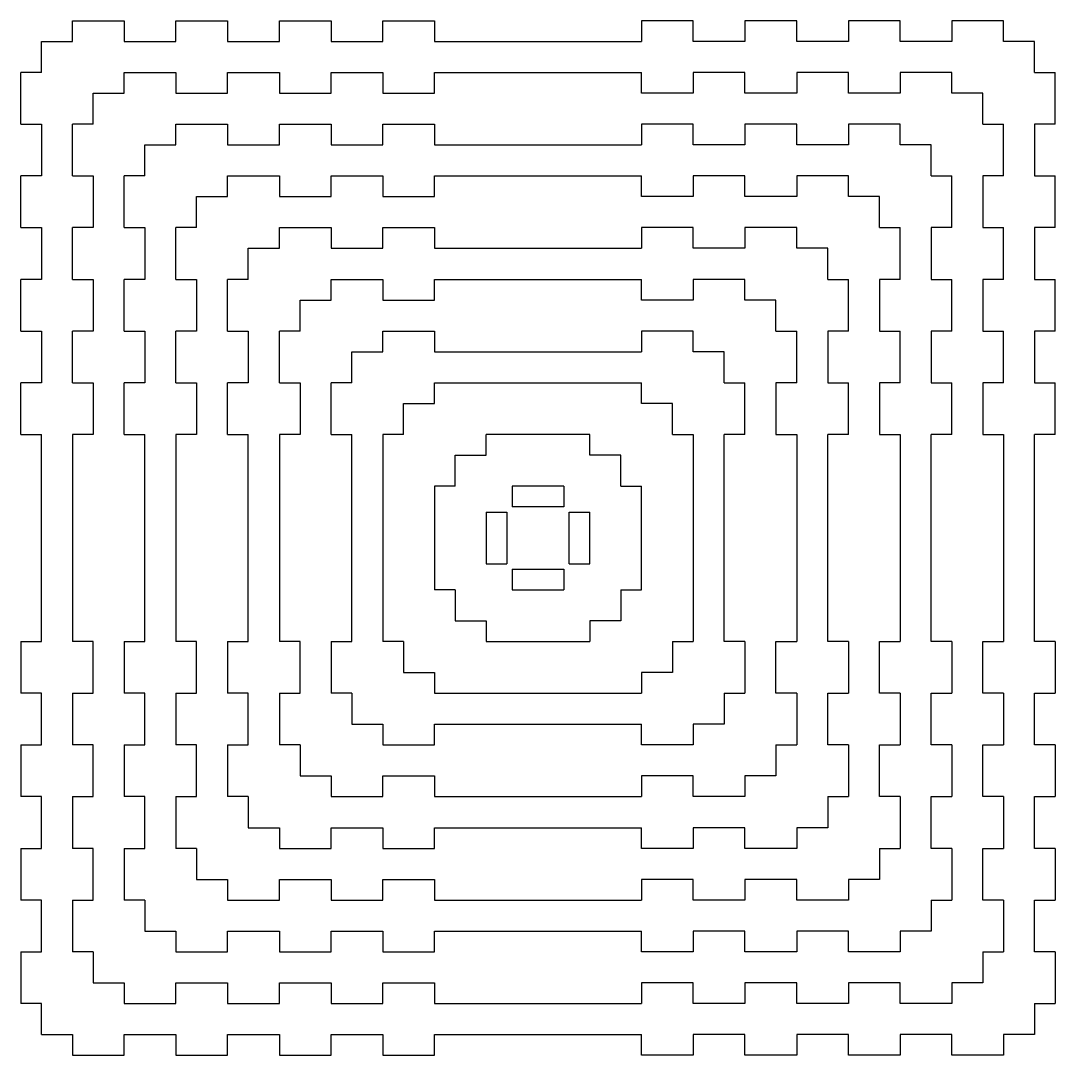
# Model space of a CAD drawing. Header units: millimetres. Extents: x -638 to 403, y -928 to 233.
# Drawn here: x -257.7 to -57.7, y -926.2 to -726.2 of the extents above; entities that cross this region are included whole.
import ezdxf

# ---------------------------------------------------------------- set-up
doc = ezdxf.new("R2010")
doc.units = ezdxf.units.MM

msp = doc.modelspace()

# ---------------------------------------------------------------- linework, layer by layer
for p, q in [((-247.72, -730.21), (-247.72, -726.21)), ((-237.72, -726.21), (-237.72, -730.21)), ((-227.72, -730.21), (-227.72, -726.21)), ((-217.72, -726.21), (-217.72, -730.21)), ((-207.72, -730.21), (-207.72, -726.21)), ((-197.72, -726.21), (-197.72, -730.21)), ((-187.72, -730.21), (-187.72, -726.21)), ((-177.72, -726.21), (-177.72, -730.21)), ((-137.72, -726.21), (-137.72, -730.21)), ((-127.72, -730.21), (-127.72, -726.21)), ((-117.72, -726.21), (-117.72, -730.21)), ((-107.72, -730.21), (-107.72, -726.21)), ((-97.72, -726.21), (-97.72, -730.21)), ((-87.72, -730.21), (-87.72, -726.21)), ((-77.72, -726.21), (-77.72, -730.21)), ((-67.72, -730.21), (-67.72, -726.21)), ((-253.72, -736.21), (-253.72, -730.21)), ((-253.72, -730.21), (-247.72, -730.21)), ((-237.72, -730.21), (-227.72, -730.21)), ((-217.72, -730.21), (-207.72, -730.21)), ((-197.72, -730.21), (-187.72, -730.21)), ((-177.72, -730.21), (-137.72, -730.21)), ((-117.72, -730.21), (-127.72, -730.21)), ((-97.72, -730.21), (-107.72, -730.21)), ((-77.72, -730.21), (-87.72, -730.21)), ((-253.72, -736.21), (-257.72, -736.21)), ((-237.72, -740.21), (-237.72, -736.21)), ((-227.72, -736.21), (-227.72, -740.21)), ((-217.72, -740.21), (-217.72, -736.21)), ((-207.72, -736.21), (-207.72, -740.21)), ((-197.72, -740.21), (-197.72, -736.21)), ((-187.72, -736.21), (-187.72, -740.21)), ((-177.72, -740.21), (-177.72, -736.21)), ((-137.72, -740.21), (-137.72, -736.21)), ((-127.72, -736.21), (-127.72, -740.21)), ((-117.72, -740.21), (-117.72, -736.21)), ((-107.72, -736.21), (-107.72, -740.21)), ((-97.72, -740.21), (-97.72, -736.21)), ((-87.72, -736.21), (-87.72, -740.21)), ((-77.72, -740.21), (-77.72, -736.21)), ((-61.72, -736.21), (-57.72, -736.21)), ((-227.72, -740.21), (-217.72, -740.21)), ((-207.72, -740.21), (-197.72, -740.21)), ((-187.72, -740.21), (-177.72, -740.21)), ((-127.72, -740.21), (-137.72, -740.21)), ((-107.72, -740.21), (-117.72, -740.21)), ((-87.72, -740.21), (-97.72, -740.21)), ((-257.72, -746.21), (-253.72, -746.21)), ((-253.72, -746.21), (-253.72, -756.21)), ((-243.72, -746.21), (-247.72, -746.21)), ((-227.72, -750.21), (-227.72, -746.21)), ((-217.72, -746.21), (-217.72, -750.21)), ((-207.72, -750.21), (-207.72, -746.21)), ((-197.72, -746.21), (-197.72, -750.21)), ((-187.72, -750.21), (-187.72, -746.21)), ((-177.72, -746.21), (-177.72, -750.21)), ((-137.72, -746.21), (-137.72, -750.21)), ((-127.72, -750.21), (-127.72, -746.21)), ((-117.72, -746.21), (-117.72, -750.21)), ((-107.72, -750.21), (-107.72, -746.21)), ((-97.72, -746.21), (-97.72, -750.21)), ((-87.72, -750.21), (-87.72, -746.21)), ((-71.72, -746.21), (-67.72, -746.21)), ((-61.72, -746.21), (-61.72, -756.21)), ((-57.72, -746.21), (-61.72, -746.21)), ((-217.72, -750.21), (-207.72, -750.21)), ((-197.72, -750.21), (-187.72, -750.21)), ((-177.72, -750.21), (-137.72, -750.21)), ((-117.72, -750.21), (-127.72, -750.21)), ((-97.72, -750.21), (-107.72, -750.21)), ((-253.72, -756.21), (-257.72, -756.21)), ((-247.72, -756.21), (-243.72, -756.21)), ((-243.72, -756.21), (-243.72, -766.21)), ((-233.72, -756.21), (-237.72, -756.21)), ((-217.72, -760.21), (-217.72, -756.21)), ((-207.72, -756.21), (-207.72, -760.21)), ((-197.72, -760.21), (-197.72, -756.21)), ((-187.72, -756.21), (-187.72, -760.21)), ((-177.72, -760.21), (-177.72, -756.21)), ((-137.72, -760.21), (-137.72, -756.21)), ((-127.72, -756.21), (-127.72, -760.21)), ((-117.72, -760.21), (-117.72, -756.21)), ((-107.72, -756.21), (-107.72, -760.21)), ((-97.72, -760.21), (-97.72, -756.21)), ((-81.72, -756.21), (-77.72, -756.21)), ((-71.72, -756.21), (-71.72, -766.21)), ((-67.72, -756.21), (-71.72, -756.21)), ((-61.72, -756.21), (-57.72, -756.21)), ((-207.72, -760.21), (-197.72, -760.21)), ((-187.72, -760.21), (-177.72, -760.21)), ((-127.72, -760.21), (-137.72, -760.21)), ((-107.72, -760.21), (-117.72, -760.21)), ((-257.72, -766.21), (-253.72, -766.21)), ((-253.72, -766.21), (-253.72, -776.21)), ((-243.72, -766.21), (-247.72, -766.21)), ((-237.72, -766.21), (-233.72, -766.21)), ((-233.72, -766.21), (-233.72, -776.21)), ((-223.72, -766.21), (-227.72, -766.21)), ((-207.72, -770.21), (-207.72, -766.21)), ((-197.72, -766.21), (-197.72, -770.21)), ((-187.72, -770.21), (-187.72, -766.21)), ((-177.72, -766.21), (-177.72, -770.21)), ((-137.72, -766.21), (-137.72, -770.21)), ((-127.72, -770.21), (-127.72, -766.21)), ((-117.72, -766.21), (-117.72, -770.21)), ((-107.72, -770.21), (-107.72, -766.21)), ((-91.72, -766.21), (-87.72, -766.21)), ((-81.72, -766.21), (-81.72, -776.21)), ((-77.72, -766.21), (-81.72, -766.21)), ((-71.72, -766.21), (-67.72, -766.21)), ((-61.72, -766.21), (-61.72, -776.21)), ((-57.72, -766.21), (-61.72, -766.21)), ((-197.72, -770.21), (-187.72, -770.21)), ((-177.72, -770.21), (-137.72, -770.21)), ((-117.72, -770.21), (-127.72, -770.21)), ((-253.72, -776.21), (-257.72, -776.21)), ((-247.72, -776.21), (-243.72, -776.21)), ((-243.72, -776.21), (-243.72, -786.21)), ((-233.72, -776.21), (-237.72, -776.21)), ((-227.72, -776.21), (-223.72, -776.21)), ((-223.72, -776.21), (-223.72, -786.21)), ((-213.72, -776.21), (-217.72, -776.21)), ((-197.72, -780.21), (-197.72, -776.21)), ((-187.72, -776.21), (-187.72, -780.21)), ((-177.72, -780.21), (-177.72, -776.21)), ((-137.72, -780.21), (-137.72, -776.21)), ((-127.72, -776.21), (-127.72, -780.21)), ((-117.72, -780.21), (-117.72, -776.21)), ((-101.72, -776.21), (-97.72, -776.21)), ((-91.72, -776.21), (-91.72, -786.21)), ((-87.72, -776.21), (-91.72, -776.21)), ((-81.72, -776.21), (-77.72, -776.21)), ((-71.72, -776.21), (-71.72, -786.21)), ((-67.72, -776.21), (-71.72, -776.21)), ((-61.72, -776.21), (-57.72, -776.21)), ((-187.72, -780.21), (-177.72, -780.21)), ((-127.72, -780.21), (-137.72, -780.21)), ((-257.72, -786.21), (-253.72, -786.21)), ((-253.72, -786.21), (-253.72, -796.21)), ((-243.72, -786.21), (-247.72, -786.21)), ((-237.72, -786.21), (-233.72, -786.21)), ((-233.72, -786.21), (-233.72, -796.21)), ((-223.72, -786.21), (-227.72, -786.21)), ((-217.72, -786.21), (-213.72, -786.21)), ((-213.72, -786.21), (-213.72, -796.21)), ((-203.72, -786.21), (-207.72, -786.21)), ((-187.72, -790.21), (-187.72, -786.21)), ((-177.72, -786.21), (-177.72, -790.21)), ((-137.72, -786.21), (-137.72, -790.21)), ((-127.72, -790.21), (-127.72, -786.21)), ((-111.72, -786.21), (-107.72, -786.21)), ((-101.72, -786.21), (-101.72, -796.21)), ((-97.72, -786.21), (-101.72, -786.21)), ((-91.72, -786.21), (-87.72, -786.21)), ((-81.72, -786.21), (-81.72, -796.21)), ((-77.72, -786.21), (-81.72, -786.21)), ((-71.72, -786.21), (-67.72, -786.21)), ((-61.72, -786.21), (-61.72, -796.21)), ((-57.72, -786.21), (-61.72, -786.21)), ((-177.72, -790.21), (-137.72, -790.21)), ((-253.72, -796.21), (-257.72, -796.21)), ((-247.72, -796.21), (-243.72, -796.21)), ((-243.72, -796.21), (-243.72, -806.21)), ((-233.72, -796.21), (-237.72, -796.21)), ((-227.72, -796.21), (-223.72, -796.21)), ((-223.72, -796.21), (-223.72, -806.21)), ((-213.72, -796.21), (-217.72, -796.21)), ((-207.72, -796.21), (-203.72, -796.21)), ((-203.72, -796.21), (-203.72, -806.21)), ((-193.72, -796.21), (-197.72, -796.21)), ((-177.72, -800.21), (-177.72, -796.21)), ((-137.72, -800.21), (-137.72, -796.21)), ((-121.72, -796.21), (-117.72, -796.21)), ((-111.72, -796.21), (-111.72, -806.21)), ((-107.72, -796.21), (-111.72, -796.21)), ((-101.72, -796.21), (-97.72, -796.21)), ((-91.72, -796.21), (-91.72, -806.21)), ((-87.72, -796.21), (-91.72, -796.21)), ((-81.72, -796.21), (-77.72, -796.21)), ((-71.72, -796.21), (-71.72, -806.21)), ((-67.72, -796.21), (-71.72, -796.21)), ((-61.72, -796.21), (-57.72, -796.21)), ((-257.72, -806.21), (-253.72, -806.21)), ((-253.72, -846.21), (-253.72, -806.21)), ((-243.72, -806.21), (-247.72, -806.21)), ((-237.72, -806.21), (-233.72, -806.21)), ((-233.72, -846.21), (-233.72, -806.21)), ((-223.72, -806.21), (-227.72, -806.21)), ((-217.72, -806.21), (-213.72, -806.21)), ((-213.72, -846.21), (-213.72, -806.21)), ((-203.72, -806.21), (-207.72, -806.21)), ((-197.72, -806.21), (-193.72, -806.21)), ((-193.72, -846.21), (-193.72, -806.21)), ((-183.72, -806.21), (-187.72, -806.21)), ((-167.72, -810.21), (-167.72, -806.21)), ((-147.72, -810.21), (-147.72, -806.21)), ((-131.72, -806.21), (-127.72, -806.21)), ((-121.72, -846.21), (-121.72, -806.21)), ((-117.72, -806.21), (-121.72, -806.21)), ((-111.72, -806.21), (-107.72, -806.21)), ((-101.72, -846.21), (-101.72, -806.21)), ((-97.72, -806.21), (-101.72, -806.21)), ((-91.72, -806.21), (-87.72, -806.21)), ((-81.72, -846.21), (-81.72, -806.21)), ((-77.72, -806.21), (-81.72, -806.21)), ((-71.72, -806.21), (-67.72, -806.21)), ((-61.72, -846.21), (-61.72, -806.21)), ((-57.72, -806.21), (-61.72, -806.21)), ((-173.72, -816.21), (-177.72, -816.21)), ((-162.72, -816.21), (-162.72, -820.21)), ((-152.72, -816.21), (-152.72, -820.21)), ((-141.72, -816.21), (-137.72, -816.21)), ((-167.72, -821.21), (-163.72, -821.21)), ((-151.72, -821.21), (-147.72, -821.21)), ((-167.72, -831.21), (-163.72, -831.21)), ((-151.72, -831.21), (-147.72, -831.21)), ((-162.72, -832.21), (-162.72, -836.21)), ((-152.72, -832.21), (-152.72, -836.21)), ((-173.72, -836.21), (-177.72, -836.21)), ((-141.72, -836.21), (-137.72, -836.21)), ((-167.72, -842.21), (-167.72, -846.21)), ((-147.72, -842.21), (-147.72, -846.21)), ((-257.72, -846.21), (-253.72, -846.21)), ((-243.72, -846.21), (-247.72, -846.21)), ((-243.72, -856.21), (-243.72, -846.21)), ((-237.72, -846.21), (-233.72, -846.21)), ((-223.72, -846.21), (-227.72, -846.21)), ((-223.72, -856.21), (-223.72, -846.21)), ((-217.72, -846.21), (-213.72, -846.21)), ((-203.72, -846.21), (-207.72, -846.21)), ((-203.72, -856.21), (-203.72, -846.21)), ((-197.72, -846.21), (-193.72, -846.21)), ((-183.72, -846.21), (-187.72, -846.21)), ((-131.72, -846.21), (-127.72, -846.21)), ((-117.72, -846.21), (-121.72, -846.21)), ((-111.72, -856.21), (-111.72, -846.21)), ((-111.72, -846.21), (-107.72, -846.21)), ((-97.72, -846.21), (-101.72, -846.21)), ((-91.72, -856.21), (-91.72, -846.21)), ((-91.72, -846.21), (-87.72, -846.21)), ((-77.72, -846.21), (-81.72, -846.21)), ((-71.72, -856.21), (-71.72, -846.21)), ((-71.72, -846.21), (-67.72, -846.21)), ((-57.72, -846.21), (-61.72, -846.21)), ((-177.72, -852.21), (-177.72, -856.21)), ((-137.72, -852.21), (-137.72, -856.21)), ((-253.72, -856.21), (-257.72, -856.21)), ((-253.72, -866.21), (-253.72, -856.21)), ((-247.72, -856.21), (-243.72, -856.21)), ((-233.72, -856.21), (-237.72, -856.21)), ((-233.72, -866.21), (-233.72, -856.21)), ((-227.72, -856.21), (-223.72, -856.21)), ((-213.72, -856.21), (-217.72, -856.21)), ((-213.72, -866.21), (-213.72, -856.21)), ((-207.72, -856.21), (-203.72, -856.21)), ((-193.72, -856.21), (-197.72, -856.21)), ((-121.72, -856.21), (-117.72, -856.21)), ((-107.72, -856.21), (-111.72, -856.21)), ((-101.72, -866.21), (-101.72, -856.21)), ((-101.72, -856.21), (-97.72, -856.21)), ((-87.72, -856.21), (-91.72, -856.21)), ((-81.72, -866.21), (-81.72, -856.21)), ((-81.72, -856.21), (-77.72, -856.21)), ((-67.72, -856.21), (-71.72, -856.21)), ((-61.72, -866.21), (-61.72, -856.21)), ((-61.72, -856.21), (-57.72, -856.21)), ((-187.72, -862.21), (-187.72, -866.21)), ((-177.72, -862.21), (-137.72, -862.21)), ((-177.72, -866.21), (-177.72, -862.21)), ((-137.72, -866.21), (-137.72, -862.21)), ((-127.72, -862.21), (-127.72, -866.21)), ((-257.72, -866.21), (-253.72, -866.21)), ((-243.72, -866.21), (-247.72, -866.21)), ((-243.72, -876.21), (-243.72, -866.21)), ((-237.72, -866.21), (-233.72, -866.21)), ((-223.72, -866.21), (-227.72, -866.21)), ((-223.72, -876.21), (-223.72, -866.21)), ((-217.72, -866.21), (-213.72, -866.21)), ((-203.72, -866.21), (-207.72, -866.21)), ((-111.72, -866.21), (-107.72, -866.21)), ((-97.72, -866.21), (-101.72, -866.21)), ((-91.72, -876.21), (-91.72, -866.21)), ((-91.72, -866.21), (-87.72, -866.21)), ((-77.72, -866.21), (-81.72, -866.21)), ((-71.72, -876.21), (-71.72, -866.21)), ((-71.72, -866.21), (-67.72, -866.21)), ((-57.72, -866.21), (-61.72, -866.21)), ((-197.72, -872.21), (-197.72, -876.21)), ((-187.72, -872.21), (-177.72, -872.21)), ((-187.72, -876.21), (-187.72, -872.21)), ((-177.72, -872.21), (-177.72, -876.21)), ((-127.72, -872.21), (-137.72, -872.21)), ((-137.72, -872.21), (-137.72, -876.21)), ((-127.72, -876.21), (-127.72, -872.21)), ((-117.72, -872.21), (-117.72, -876.21)), ((-253.72, -876.21), (-257.72, -876.21)), ((-253.72, -886.21), (-253.72, -876.21)), ((-247.72, -876.21), (-243.72, -876.21)), ((-233.72, -876.21), (-237.72, -876.21)), ((-233.72, -886.21), (-233.72, -876.21)), ((-227.72, -876.21), (-223.72, -876.21)), ((-213.72, -876.21), (-217.72, -876.21)), ((-101.72, -876.21), (-97.72, -876.21)), ((-87.72, -876.21), (-91.72, -876.21)), ((-81.72, -886.21), (-81.72, -876.21)), ((-81.72, -876.21), (-77.72, -876.21)), ((-67.72, -876.21), (-71.72, -876.21)), ((-61.72, -886.21), (-61.72, -876.21)), ((-61.72, -876.21), (-57.72, -876.21)), ((-207.72, -882.21), (-207.72, -886.21)), ((-197.72, -882.21), (-187.72, -882.21)), ((-197.72, -886.21), (-197.72, -882.21)), ((-187.72, -882.21), (-187.72, -886.21)), ((-177.72, -882.21), (-137.72, -882.21)), ((-177.72, -886.21), (-177.72, -882.21)), ((-137.72, -886.21), (-137.72, -882.21)), ((-117.72, -882.21), (-127.72, -882.21)), ((-127.72, -882.21), (-127.72, -886.21)), ((-117.72, -886.21), (-117.72, -882.21)), ((-107.72, -882.21), (-107.72, -886.21)), ((-257.72, -886.21), (-253.72, -886.21)), ((-243.72, -886.21), (-247.72, -886.21)), ((-243.72, -896.21), (-243.72, -886.21)), ((-237.72, -886.21), (-233.72, -886.21)), ((-223.72, -886.21), (-227.72, -886.21)), ((-91.72, -886.21), (-87.72, -886.21)), ((-77.72, -886.21), (-81.72, -886.21)), ((-71.72, -896.21), (-71.72, -886.21)), ((-71.72, -886.21), (-67.72, -886.21)), ((-57.72, -886.21), (-61.72, -886.21)), ((-217.72, -892.21), (-217.72, -896.21)), ((-207.72, -892.21), (-197.72, -892.21)), ((-207.72, -896.21), (-207.72, -892.21)), ((-197.72, -892.21), (-197.72, -896.21)), ((-187.72, -892.21), (-177.72, -892.21)), ((-187.72, -896.21), (-187.72, -892.21)), ((-177.72, -892.21), (-177.72, -896.21)), ((-127.72, -892.21), (-137.72, -892.21)), ((-137.72, -892.21), (-137.72, -896.21)), ((-127.72, -896.21), (-127.72, -892.21)), ((-107.72, -892.21), (-117.72, -892.21)), ((-117.72, -892.21), (-117.72, -896.21)), ((-107.72, -896.21), (-107.72, -892.21)), ((-97.72, -892.21), (-97.72, -896.21)), ((-253.72, -896.21), (-257.72, -896.21)), ((-253.72, -906.21), (-253.72, -896.21)), ((-247.72, -896.21), (-243.72, -896.21)), ((-233.72, -896.21), (-237.72, -896.21)), ((-81.72, -896.21), (-77.72, -896.21)), ((-67.72, -896.21), (-71.72, -896.21)), ((-61.72, -906.21), (-61.72, -896.21)), ((-61.72, -896.21), (-57.72, -896.21)), ((-227.72, -902.21), (-227.72, -906.21)), ((-217.72, -902.21), (-207.72, -902.21)), ((-217.72, -906.21), (-217.72, -902.21)), ((-207.72, -902.21), (-207.72, -906.21)), ((-197.72, -902.21), (-187.72, -902.21)), ((-197.72, -906.21), (-197.72, -902.21)), ((-187.72, -902.21), (-187.72, -906.21)), ((-177.72, -902.21), (-137.72, -902.21)), ((-177.72, -906.21), (-177.72, -902.21)), ((-137.72, -906.21), (-137.72, -902.21)), ((-117.72, -902.21), (-127.72, -902.21)), ((-127.72, -902.21), (-127.72, -906.21)), ((-117.72, -906.21), (-117.72, -902.21)), ((-97.72, -902.21), (-107.72, -902.21)), ((-107.72, -902.21), (-107.72, -906.21)), ((-97.72, -906.21), (-97.72, -902.21)), ((-87.72, -902.21), (-87.72, -906.21)), ((-257.72, -906.21), (-253.72, -906.21)), ((-243.72, -906.21), (-247.72, -906.21)), ((-71.72, -906.21), (-67.72, -906.21)), ((-57.72, -906.21), (-61.72, -906.21)), ((-237.72, -912.21), (-237.72, -916.21)), ((-227.72, -912.21), (-217.72, -912.21)), ((-227.72, -916.21), (-227.72, -912.21)), ((-217.72, -912.21), (-217.72, -916.21)), ((-207.72, -912.21), (-197.72, -912.21)), ((-207.72, -916.21), (-207.72, -912.21)), ((-197.72, -912.21), (-197.72, -916.21)), ((-187.72, -912.21), (-177.72, -912.21)), ((-187.72, -916.21), (-187.72, -912.21)), ((-177.72, -912.21), (-177.72, -916.21)), ((-127.72, -912.21), (-137.72, -912.21)), ((-137.72, -912.21), (-137.72, -916.21)), ((-127.72, -916.21), (-127.72, -912.21)), ((-107.72, -912.21), (-117.72, -912.21)), ((-117.72, -912.21), (-117.72, -916.21)), ((-107.72, -916.21), (-107.72, -912.21)), ((-87.72, -912.21), (-97.72, -912.21)), ((-97.72, -912.21), (-97.72, -916.21)), ((-87.72, -916.21), (-87.72, -912.21)), ((-77.72, -912.21), (-77.72, -916.21)), ((-253.72, -916.21), (-257.72, -916.21)), ((-253.72, -922.21), (-253.72, -916.21)), ((-61.72, -916.21), (-57.72, -916.21)), ((-253.72, -922.21), (-247.72, -922.21)), ((-247.72, -922.21), (-247.72, -926.21)), ((-237.72, -922.21), (-227.72, -922.21)), ((-237.72, -926.21), (-237.72, -922.21)), ((-227.72, -922.21), (-227.72, -926.21)), ((-217.72, -922.21), (-207.72, -922.21)), ((-217.72, -926.21), (-217.72, -922.21)), ((-207.72, -922.21), (-207.72, -926.21)), ((-197.72, -922.21), (-187.72, -922.21)), ((-197.72, -926.21), (-197.72, -922.21)), ((-187.72, -922.21), (-187.72, -926.21)), ((-177.72, -922.21), (-137.72, -922.21)), ((-177.72, -926.21), (-177.72, -922.21)), ((-137.72, -926.21), (-137.72, -922.21)), ((-117.72, -922.21), (-127.72, -922.21)), ((-127.72, -922.21), (-127.72, -926.21)), ((-117.72, -926.21), (-117.72, -922.21)), ((-97.72, -922.21), (-107.72, -922.21)), ((-107.72, -922.21), (-107.72, -926.21)), ((-97.72, -926.21), (-97.72, -922.21)), ((-77.72, -922.21), (-87.72, -922.21)), ((-87.72, -922.21), (-87.72, -926.21)), ((-77.72, -926.21), (-77.72, -922.21)), ((-67.72, -922.21), (-67.72, -926.21))]:
    msp.add_line(p, q)
for points in [[(-247.72, -726.21), (-237.72, -726.21)], [(-227.72, -726.21), (-217.72, -726.21)], [(-207.72, -726.21), (-197.72, -726.21)], [(-187.72, -726.21), (-177.72, -726.21)], [(-127.72, -726.21), (-137.72, -726.21)], [(-107.72, -726.21), (-117.72, -726.21)], [(-87.72, -726.21), (-97.72, -726.21)], [(-67.72, -726.21), (-77.72, -726.21)], [(-61.72, -736.21), (-61.72, -730.21), (-67.72, -730.21)], [(-257.72, -746.21), (-257.72, -736.21)], [(-237.72, -736.21), (-227.72, -736.21)], [(-217.72, -736.21), (-207.72, -736.21)], [(-197.72, -736.21), (-187.72, -736.21)], [(-177.72, -736.21), (-137.72, -736.21)], [(-117.72, -736.21), (-127.72, -736.21)], [(-97.72, -736.21), (-107.72, -736.21)], [(-77.72, -736.21), (-87.72, -736.21)], [(-57.72, -746.21), (-57.72, -736.21)], [(-243.72, -746.21), (-243.72, -740.21), (-237.72, -740.21)], [(-71.72, -746.21), (-71.72, -740.21), (-77.72, -740.21)], [(-247.72, -756.21), (-247.72, -746.21)], [(-227.72, -746.21), (-217.72, -746.21)], [(-207.72, -746.21), (-197.72, -746.21)], [(-187.72, -746.21), (-177.72, -746.21)], [(-127.72, -746.21), (-137.72, -746.21)], [(-107.72, -746.21), (-117.72, -746.21)], [(-87.72, -746.21), (-97.72, -746.21)], [(-67.72, -756.21), (-67.72, -746.21)], [(-233.72, -756.21), (-233.72, -750.21), (-227.72, -750.21)], [(-81.72, -756.21), (-81.72, -750.21), (-87.72, -750.21)], [(-257.72, -766.21), (-257.72, -756.21)], [(-237.72, -766.21), (-237.72, -756.21)], [(-217.72, -756.21), (-207.72, -756.21)], [(-197.72, -756.21), (-187.72, -756.21)], [(-177.72, -756.21), (-137.72, -756.21)], [(-117.72, -756.21), (-127.72, -756.21)], [(-97.72, -756.21), (-107.72, -756.21)], [(-77.72, -766.21), (-77.72, -756.21)], [(-57.72, -766.21), (-57.72, -756.21)], [(-223.72, -766.21), (-223.72, -760.21), (-217.72, -760.21)], [(-91.72, -766.21), (-91.72, -760.21), (-97.72, -760.21)], [(-247.72, -776.21), (-247.72, -766.21)], [(-227.72, -776.21), (-227.72, -766.21)], [(-207.72, -766.21), (-197.72, -766.21)], [(-187.72, -766.21), (-177.72, -766.21)], [(-127.72, -766.21), (-137.72, -766.21)], [(-107.72, -766.21), (-117.72, -766.21)], [(-87.72, -776.21), (-87.72, -766.21)], [(-67.72, -776.21), (-67.72, -766.21)], [(-213.72, -776.21), (-213.72, -770.21), (-207.72, -770.21)], [(-101.72, -776.21), (-101.72, -770.21), (-107.72, -770.21)], [(-257.72, -786.21), (-257.72, -776.21)], [(-237.72, -786.21), (-237.72, -776.21)], [(-217.72, -786.21), (-217.72, -776.21)], [(-197.72, -776.21), (-187.72, -776.21)], [(-177.72, -776.21), (-137.72, -776.21)], [(-117.72, -776.21), (-127.72, -776.21)], [(-97.72, -786.21), (-97.72, -776.21)], [(-77.72, -786.21), (-77.72, -776.21)], [(-57.72, -786.21), (-57.72, -776.21)], [(-203.72, -786.21), (-203.72, -780.21), (-197.72, -780.21)], [(-111.72, -786.21), (-111.72, -780.21), (-117.72, -780.21)], [(-247.72, -796.21), (-247.72, -786.21)], [(-227.72, -796.21), (-227.72, -786.21)], [(-207.72, -796.21), (-207.72, -786.21)], [(-187.72, -786.21), (-177.72, -786.21)], [(-127.72, -786.21), (-137.72, -786.21)], [(-107.72, -796.21), (-107.72, -786.21)], [(-87.72, -796.21), (-87.72, -786.21)], [(-67.72, -796.21), (-67.72, -786.21)], [(-193.72, -796.21), (-193.72, -790.21), (-187.72, -790.21)], [(-121.72, -796.21), (-121.72, -790.21), (-127.72, -790.21)], [(-257.72, -806.21), (-257.72, -796.21)], [(-237.72, -806.21), (-237.72, -796.21)], [(-217.72, -806.21), (-217.72, -796.21)], [(-197.72, -806.21), (-197.72, -796.21)], [(-177.72, -796.21), (-137.72, -796.21)], [(-117.72, -806.21), (-117.72, -796.21)], [(-97.72, -806.21), (-97.72, -796.21)], [(-77.72, -806.21), (-77.72, -796.21)], [(-57.72, -806.21), (-57.72, -796.21)], [(-183.72, -806.21), (-183.72, -800.21), (-177.72, -800.21)], [(-131.72, -806.21), (-131.72, -800.21), (-137.72, -800.21)], [(-247.72, -806.21), (-247.72, -846.21)], [(-227.72, -806.21), (-227.72, -846.21)], [(-207.72, -806.21), (-207.72, -846.21)], [(-187.72, -806.21), (-187.72, -846.21)], [(-147.72, -806.21), (-167.72, -806.21)], [(-127.72, -806.21), (-127.72, -846.21)], [(-107.72, -806.21), (-107.72, -846.21)], [(-87.72, -806.21), (-87.72, -846.21)], [(-67.72, -806.21), (-67.72, -846.21)], [(-173.72, -816.21), (-173.72, -810.21), (-167.72, -810.21)], [(-141.72, -816.21), (-141.72, -810.21), (-147.72, -810.21)], [(-177.72, -816.21), (-177.72, -836.21)], [(-152.72, -816.21), (-162.72, -816.21)], [(-137.72, -836.21), (-137.72, -816.21)], [(-167.72, -821.21), (-167.72, -831.21)], [(-163.72, -821.21), (-163.72, -831.21)], [(-152.72, -820.21), (-162.72, -820.21)], [(-151.72, -831.21), (-151.72, -821.21)], [(-147.72, -831.21), (-147.72, -821.21)], [(-162.72, -832.21), (-152.72, -832.21)], [(-173.72, -836.21), (-173.72, -842.21), (-167.72, -842.21)], [(-162.72, -836.21), (-152.72, -836.21)], [(-141.72, -836.21), (-141.72, -842.21), (-147.72, -842.21)], [(-257.72, -846.21), (-257.72, -856.21)], [(-237.72, -846.21), (-237.72, -856.21)], [(-217.72, -846.21), (-217.72, -856.21)], [(-197.72, -846.21), (-197.72, -856.21)], [(-183.72, -846.21), (-183.72, -852.21), (-177.72, -852.21)], [(-167.72, -846.21), (-147.72, -846.21)], [(-131.72, -846.21), (-131.72, -852.21), (-137.72, -852.21)], [(-117.72, -846.21), (-117.72, -856.21)], [(-97.72, -846.21), (-97.72, -856.21)], [(-77.72, -846.21), (-77.72, -856.21)], [(-57.72, -846.21), (-57.72, -856.21)], [(-247.72, -856.21), (-247.72, -866.21)], [(-227.72, -856.21), (-227.72, -866.21)], [(-207.72, -856.21), (-207.72, -866.21)], [(-193.72, -856.21), (-193.72, -862.21), (-187.72, -862.21)], [(-177.72, -856.21), (-137.72, -856.21)], [(-121.72, -856.21), (-121.72, -862.21), (-127.72, -862.21)], [(-107.72, -856.21), (-107.72, -866.21)], [(-87.72, -856.21), (-87.72, -866.21)], [(-67.72, -856.21), (-67.72, -866.21)], [(-257.72, -866.21), (-257.72, -876.21)], [(-237.72, -866.21), (-237.72, -876.21)], [(-217.72, -866.21), (-217.72, -876.21)], [(-203.72, -866.21), (-203.72, -872.21), (-197.72, -872.21)], [(-187.72, -866.21), (-177.72, -866.21)], [(-127.72, -866.21), (-137.72, -866.21)], [(-111.72, -866.21), (-111.72, -872.21), (-117.72, -872.21)], [(-97.72, -866.21), (-97.72, -876.21)], [(-77.72, -866.21), (-77.72, -876.21)], [(-57.72, -866.21), (-57.72, -876.21)], [(-247.72, -876.21), (-247.72, -886.21)], [(-227.72, -876.21), (-227.72, -886.21)], [(-213.72, -876.21), (-213.72, -882.21), (-207.72, -882.21)], [(-197.72, -876.21), (-187.72, -876.21)], [(-177.72, -876.21), (-137.72, -876.21)], [(-117.72, -876.21), (-127.72, -876.21)], [(-101.72, -876.21), (-101.72, -882.21), (-107.72, -882.21)], [(-87.72, -876.21), (-87.72, -886.21)], [(-67.72, -876.21), (-67.72, -886.21)], [(-257.72, -886.21), (-257.72, -896.21)], [(-237.72, -886.21), (-237.72, -896.21)], [(-223.72, -886.21), (-223.72, -892.21), (-217.72, -892.21)], [(-207.72, -886.21), (-197.72, -886.21)], [(-187.72, -886.21), (-177.72, -886.21)], [(-127.72, -886.21), (-137.72, -886.21)], [(-107.72, -886.21), (-117.72, -886.21)], [(-91.72, -886.21), (-91.72, -892.21), (-97.72, -892.21)], [(-77.72, -886.21), (-77.72, -896.21)], [(-57.72, -886.21), (-57.72, -896.21)], [(-247.72, -896.21), (-247.72, -906.21)], [(-233.72, -896.21), (-233.72, -902.21), (-227.72, -902.21)], [(-217.72, -896.21), (-207.72, -896.21)], [(-197.72, -896.21), (-187.72, -896.21)], [(-177.72, -896.21), (-137.72, -896.21)], [(-117.72, -896.21), (-127.72, -896.21)], [(-97.72, -896.21), (-107.72, -896.21)], [(-81.72, -896.21), (-81.72, -902.21), (-87.72, -902.21)], [(-67.72, -896.21), (-67.72, -906.21)], [(-257.72, -906.21), (-257.72, -916.21)], [(-243.72, -906.21), (-243.72, -912.21), (-237.72, -912.21)], [(-227.72, -906.21), (-217.72, -906.21)], [(-207.72, -906.21), (-197.72, -906.21)], [(-187.72, -906.21), (-177.72, -906.21)], [(-127.72, -906.21), (-137.72, -906.21)], [(-107.72, -906.21), (-117.72, -906.21)], [(-87.72, -906.21), (-97.72, -906.21)], [(-71.72, -906.21), (-71.72, -912.21), (-77.72, -912.21)], [(-57.72, -906.21), (-57.72, -916.21)], [(-237.72, -916.21), (-227.72, -916.21)], [(-217.72, -916.21), (-207.72, -916.21)], [(-197.72, -916.21), (-187.72, -916.21)], [(-177.72, -916.21), (-137.72, -916.21)], [(-117.72, -916.21), (-127.72, -916.21)], [(-97.72, -916.21), (-107.72, -916.21)], [(-77.72, -916.21), (-87.72, -916.21)], [(-61.72, -916.21), (-61.72, -922.21), (-67.72, -922.21)], [(-247.72, -926.21), (-237.72, -926.21)], [(-227.72, -926.21), (-217.72, -926.21)], [(-207.72, -926.21), (-197.72, -926.21)], [(-187.72, -926.21), (-177.72, -926.21)], [(-127.72, -926.21), (-137.72, -926.21)], [(-107.72, -926.21), (-117.72, -926.21)], [(-87.72, -926.21), (-97.72, -926.21)], [(-67.72, -926.21), (-77.72, -926.21)]]:
    msp.add_lwpolyline(points)

doc.saveas('drawing.dxf')
